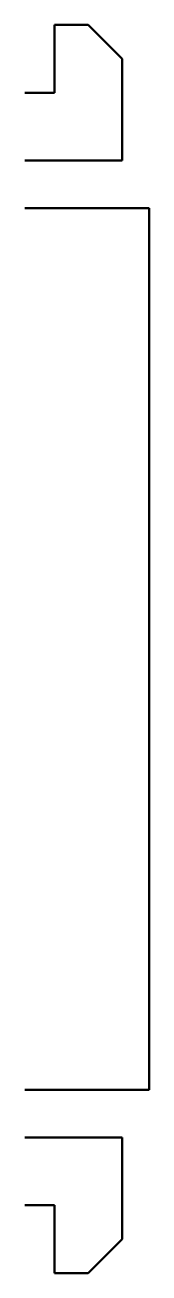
# Model space of a CAD drawing. Header units: millimetres. Extents: x 2121 to 4904, y 892 to 1933.
# Drawn here: x 2834.96 to 2839.63, y 1408.96 to 1455.7 of the extents above; entities that cross this region are included whole.
import ezdxf

# ---------------------------------------------------------------- set-up
doc = ezdxf.new("R2010")
doc.units = ezdxf.units.MM
doc.header["$LTSCALE"] = 1.8
doc.layers.add('외형선(ISO)', color=7, linetype='Continuous', lineweight=50)

msp = doc.modelspace()

# ---------------------------------------------------------------- linework, layer by layer
at = {"layer": '외형선(ISO)', "color": 7}
for p, q in [((2837.34, 1455.695), (2836.07, 1455.695)), ((2836.07, 1455.695), (2836.07, 1453.155)), ((2838.61, 1454.425), (2837.34, 1455.695)), ((2838.61, 1450.615), (2838.61, 1454.425)), ((2834.958, 1453.155), (2836.07, 1453.155)), ((2834.958, 1450.615), (2838.61, 1450.615)), ((2834.958, 1448.837), (2839.626, 1448.837)), ((2839.626, 1446.297), (2839.626, 1448.837)), ((2839.626, 1436.137), (2839.626, 1446.297)), ((2839.626, 1418.357), (2839.626, 1436.137)), ((2839.626, 1415.817), (2839.626, 1418.357)), ((2834.958, 1415.817), (2839.626, 1415.817)), ((2834.958, 1414.039), (2838.61, 1414.039)), ((2838.61, 1410.229), (2838.61, 1414.039)), ((2834.958, 1411.499), (2836.07, 1411.499)), ((2836.07, 1411.499), (2836.07, 1408.959)), ((2837.34, 1408.959), (2838.61, 1410.229)), ((2836.07, 1408.959), (2837.34, 1408.959))]:
    msp.add_line(p, q, dxfattribs=at)

doc.saveas('drawing.dxf')
